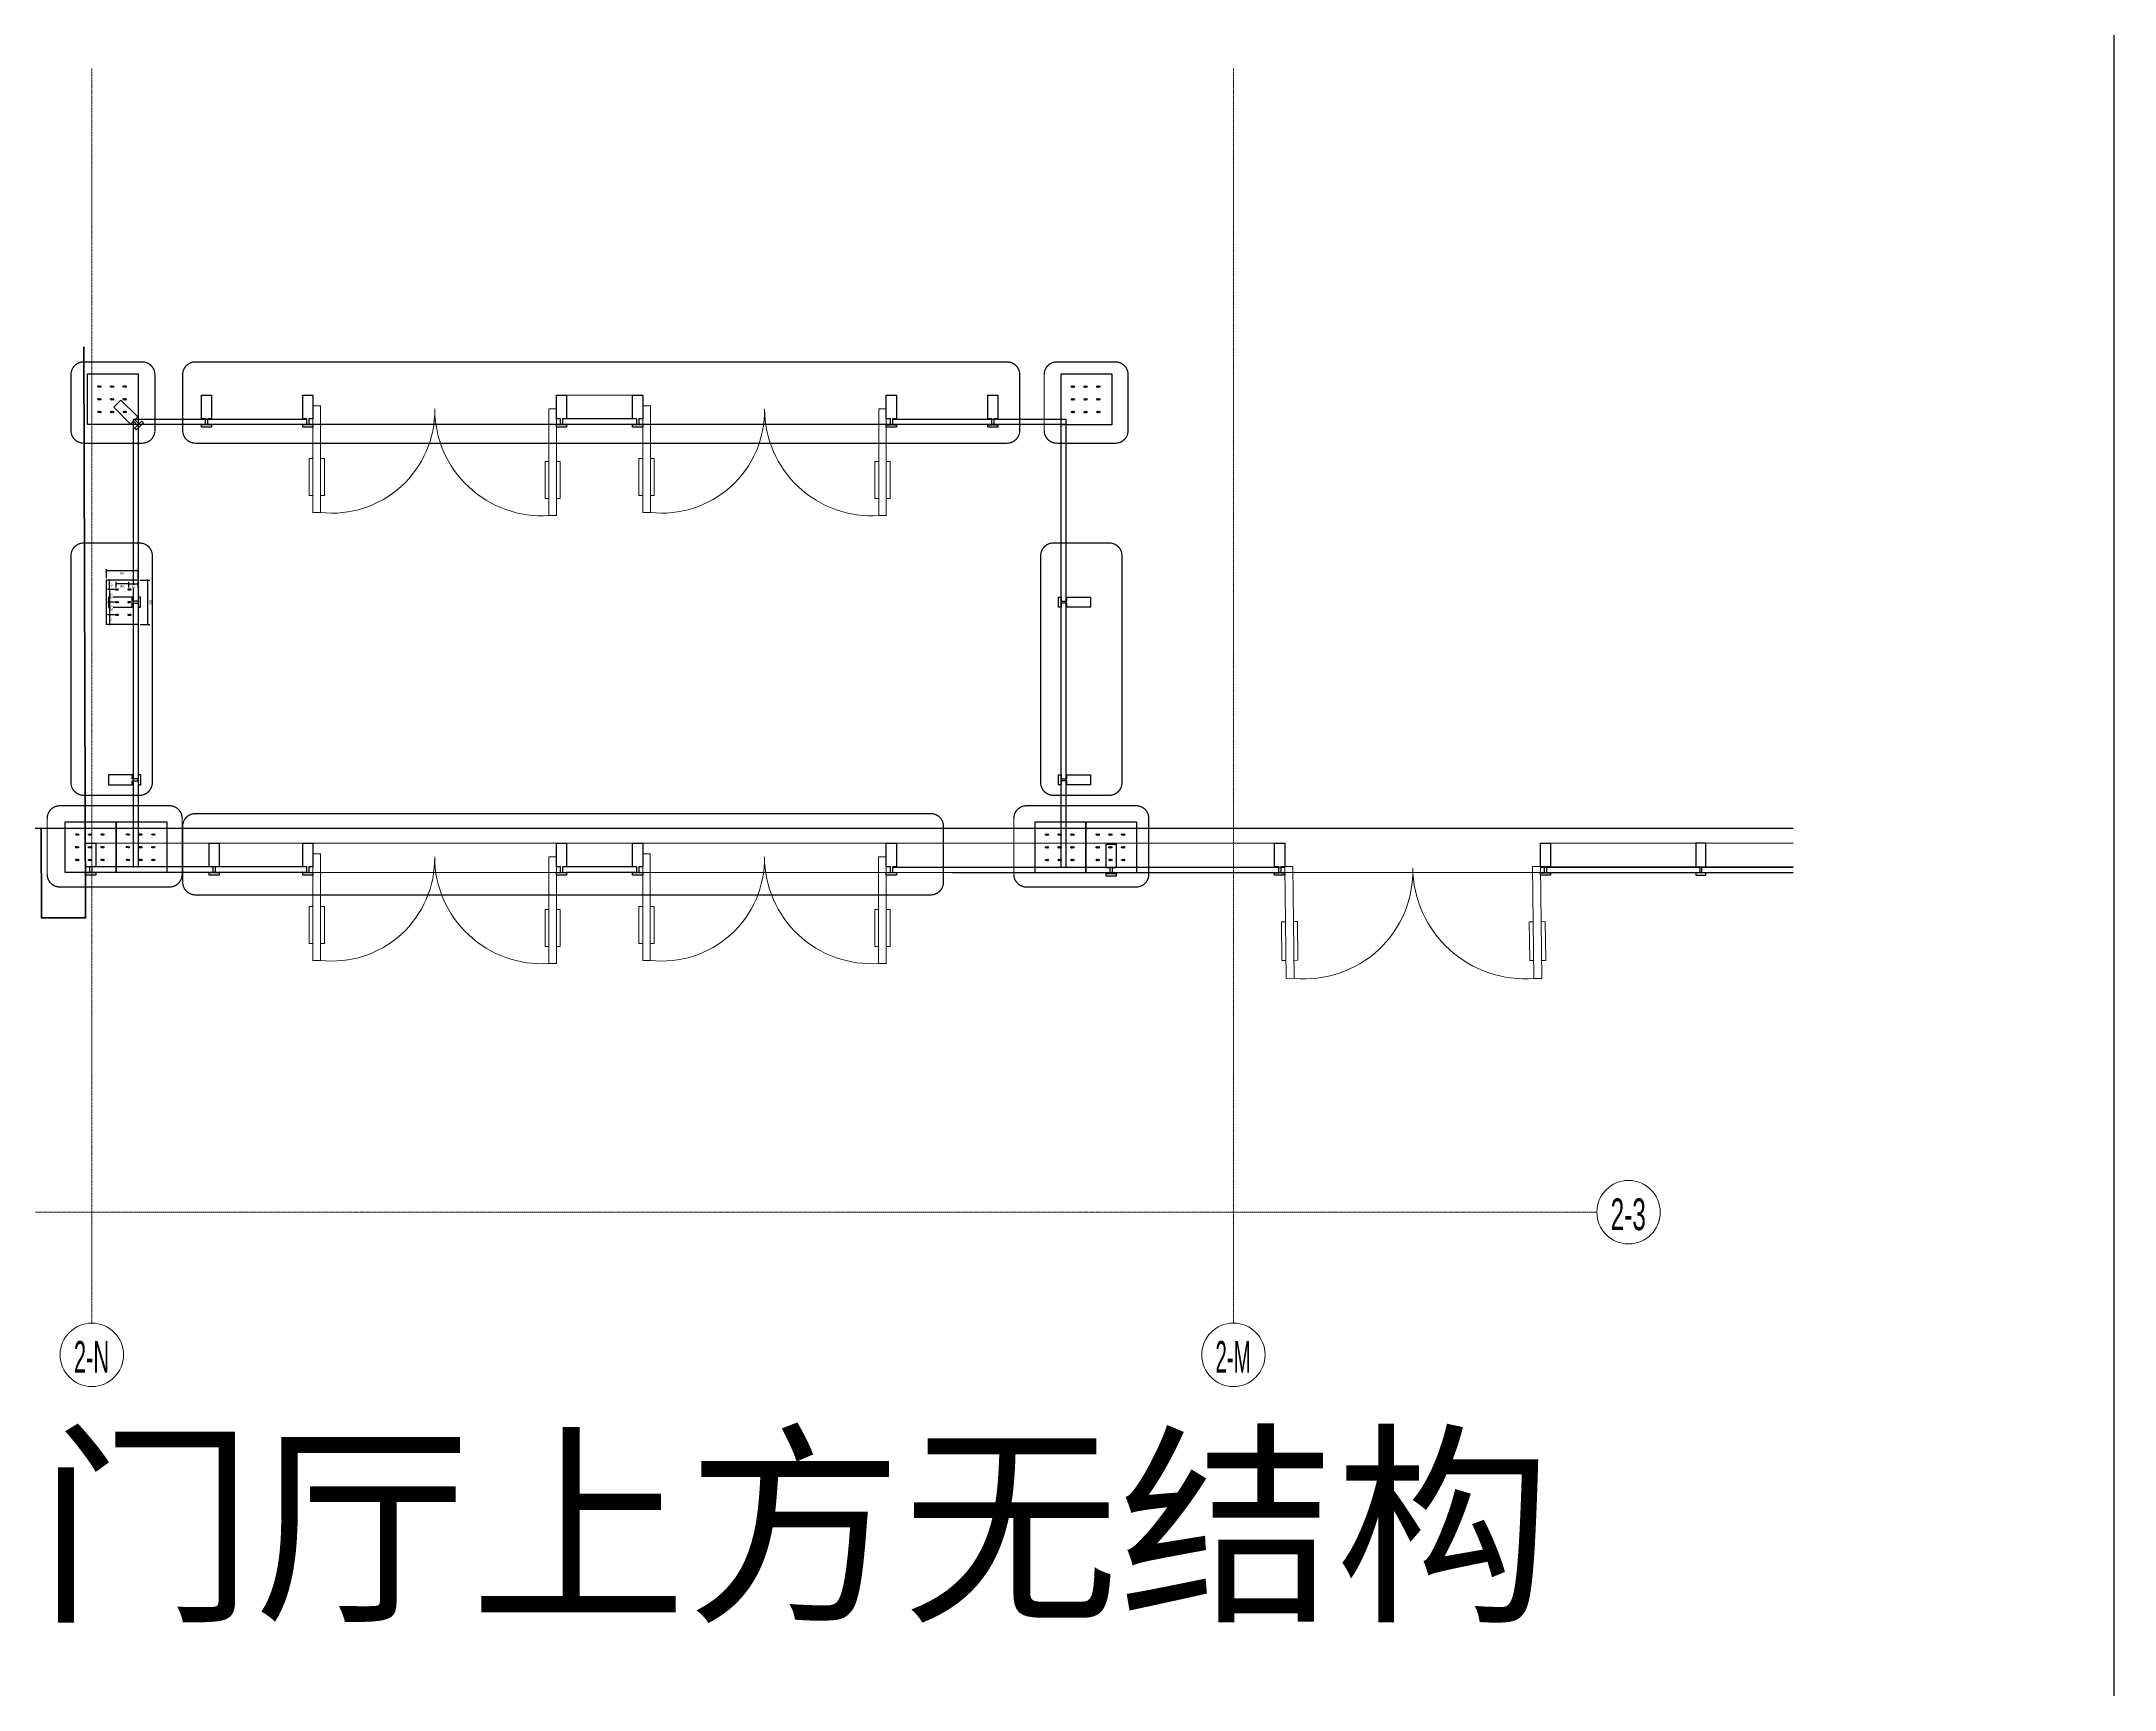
# Model space of a CAD drawing. Header units: millimetres. Extents: x 0 to 119933, y -45162 to 41221.
# Drawn here: x 36726 to 53070, y -23835 to -10845 of the extents above; entities that cross this region are included whole.
import ezdxf
from ezdxf.enums import TextEntityAlignment as Align

# ---------------------------------------------------------------- set-up
doc = ezdxf.new("R2010")
doc.units = ezdxf.units.MM
for name, pattern in [('CENTER', [2, 1.25, -0.25, 0.25, -0.25]), ('DASHDOT', [1, 0.5, -0.25, 0, -0.25]), ('HIDDEN', [0.375, 0.25, -0.125])]:
    doc.linetypes.add(name, pattern=pattern)
doc.layers.get('DEFPOINTS').update_dxf_attribs({"color": 166})
for name, color, linetype, lineweight in [('_EDO-ALUMINIUM-SECTION', 90, 'Continuous', 30), ('_EDO-ANNO-TEXT', 7, 'Continuous', 0), ('_EDO-AXES-GRID', 12, 'DASHDOT', 9), ('_EDO-SYMBOLS', 91, 'Continuous', 18), ('PX-GLAZ-F1$0$PX-GLAZ-F1$0$_EDO-ALUMINIUM-SECTION', 90, 'Continuous', 30), ('PX-GLAZ-F1$0$PX-GLAZ-F1$0$_EDO-ALUMINIUM-VIEW', 94, 'Continuous', 18), ('PX-GLAZ-F1$0$PX-GLAZ-F1$0$_EDO-GLASS-SECTION', 130, 'Continuous', 30), ('PX-GLAZ-F1$0$PX-GLAZ-F1$0$WINDOW', 4, 'Continuous', 5), ('PX-GLAZ-F1$0$PX-GLAZ-F2$0$_EDO-ALUMINIUM-SECTION', 90, 'Continuous', 30), ('RFR-SYMBOLS', 91, 'Continuous', 18)]:
    doc.layers.add(name, color=color, linetype=linetype, lineweight=lineweight)
for name, color, linetype in [('AXIS_TEXT', 4, 'Continuous'), ('F_STEL', 3, 'Continuous'), ('PX-GLAZ-F1$0$PX-GLAZ-F1$0$PX-GLAZ-F1$0$PX-GLAZ-F1$0$幕墙线', 104, 'Continuous'), ('PX-GLAZ-F1$0$PX-GLAZ-F1$0$PX-GLAZ-F1$0$板边线', 36, 'Continuous')]:
    doc.layers.add(name, color=color, linetype=linetype)
doc.styles.add('Arial', font='arial.ttf')
doc.styles.add('COMPLEX', font='COMPLEX')
doc.styles.get("Standard").update_dxf_attribs({"font": 'arial.ttf'})
doc.dimstyles.new('10x of Arup4', dxfattribs={"dimscale": 10, "dimtxt": 1.7, "dimasz": 1, "dimexe": 1.5, "dimexo": 1.5, "dimgap": 1, "dimtad": 1, "dimdec": 1, "dimdsep": 46, "dimtxsty": 'Arial', "dimblk": 'OBLIQUE', "dimcen": 0, "dimclrd": 1, "dimclre": 1, "dimclrt": 7, "dimadec": 0, "dimazin": 0, "dimtfac": 1, "dimtdec": 1, "dimtix": 1, "dimtofl": 0, "dimtmove": 2, "dimatfit": 3, "dimfxl": 5, "dimtfill": 1, "dimtolj": 1, "dimtzin": 0, "dimlwd": -1, "dimlwe": -1, "dimarcsym": 0})

# ---------------------------------------------------------------- blocks, each defined once
blk = doc.blocks.new('_AXISO')
at = {"layer": '_EDO-SYMBOLS', "linetype": 'ByBlock'}
blk.add_circle((0, 0), 0.5, dxfattribs=at)
at = {"layer": '_EDO-ANNO-TEXT', "style": 'COMPLEX', "width": 1.041667}
blk.add_attdef('A', text='', height=0.56, dxfattribs=at).set_placement((-0.25, -0.28), (0.25, -0.28), align=Align.FIT)
blk = doc.blocks.new('RFR-SSL-TAG')
at = {"layer": 'RFR-SYMBOLS'}
h = blk.add_hatch(color=256, dxfattribs=at)
h.paths.add_polyline_path([(0, 3), (0, 0), (3, 0, 0.414214)])
h.paths.add_polyline_path([(0, -3), (0, 0), (-3, 0, 0.414214)])
at = {"layer": 'RFR-SYMBOLS', "extrusion": (0, 0, -1)}
for p, q in [((-4, 0), (4, 0)), ((0, -4), (0, 4))]:
    blk.add_line(p, q, dxfattribs=at)
blk.add_circle((0, 0), 2.5, dxfattribs=at)
blk = doc.blocks.new('PX-GLAZ-F1$0$PX-GLAZ-F1$0$标准块')
at = {"layer": '_EDO-ALUMINIUM-SECTION', "extrusion": (-0.001776, -0.000735612, 0.999998), "elevation": 0}
blk.add_lwpolyline([(8, -46), (40, -46), (40, -233), (-40, -233), (-40, -46), (-8, -46), (-8, 0), (-40, 0), (-40, 20), (40, 20), (40, 0), (8, 0)], close=True, dxfattribs=at)
at = {"layer": '_EDO-SYMBOLS', "extrusion": (0.00073556, -0.001776, -0.999998), "zscale": -0.9999999999999998, "rotation": 179.9896567983928}
blk.add_blockref('RFR-SSL-TAG', (0, 0), dxfattribs=at)
blk = doc.blocks.new('PX-GLAZ-F1$0$PX-GLAZ-F1$0$$DorLib2D$00000011')
for p, q in [((-0.5333, 0.4576), (-0.5333, -0.009)), ((-0.5333, 0.4576), (-0.5, 0.4576)), ((-0.5, 0.4576), (-0.5, -0.009)), ((0.5001, 0.4709), (0.5001, 0.0042)), ((0.5334, 0.4709), (0.5001, 0.4709)), ((0.5334, 0.4709), (0.5334, 0.0042)), ((-0.55, 0.3829), (-0.5333, 0.3829)), ((-0.4833, 0.3829), (-0.5, 0.3829)), ((0.4834, 0.3962), (0.5001, 0.3962)), ((0.5501, 0.3962), (0.5334, 0.3962)), ((-0.55, 0.2213), (-0.5333, 0.2213)), ((-0.4833, 0.2213), (-0.5, 0.2213)), ((0.4834, 0.2346), (0.5001, 0.2346)), ((0.5501, 0.2346), (0.5334, 0.2346)), ((0.5334, 0.0042), (0.5001, 0.0042)), ((-0.5333, -0.009), (-0.5, -0.009))]:
    blk.add_line(p, q)
at = {"lineweight": 13}
for p, q in [((-0.55, 0.3829), (-0.55, 0.2213)), ((-0.4833, 0.3829), (-0.4833, 0.2213)), ((0.4834, 0.3962), (0.4834, 0.2346)), ((0.5501, 0.3962), (0.5501, 0.2346))]:
    blk.add_line(p, q, dxfattribs=at)
for centre, radius, start, end in [((-0.4495, 0.0109, 0.0012), 0.4496, 359.14966, 96.44547), ((0.4685, 0.0035), 0.4685, 86.13105, 179.90772)]:
    blk.add_arc(centre, radius, start, end, dxfattribs=at)
blk = doc.blocks.new('A$C5d56110d')
at = {"layer": 'F_STEL'}
blk.add_lwpolyline([(0, 0), (400, 0), (400, -400), (0, -400)], close=True, dxfattribs=at)
at = {"layer": 'F_STEL', "color": 8, "linetype": 'HIDDEN'}
for centre in [(88, -100), (188, -100), (288, -100), (88, -200), (88, -300), (188, -200), (188, -300), (288, -200), (288, -300)]:
    blk.add_circle(centre, 6, dxfattribs=at)
at = {"layer": 'F_STEL'}
for centre in [(100, -100), (200, -100), (300, -100), (100, -200), (100, -300), (200, -200), (200, -300), (300, -200), (300, -300)]:
    blk.add_circle(centre, 6, dxfattribs=at)
blk = doc.blocks.new('_OBLIQUE')
at = {"color": 0, "linetype": 'ByBlock'}
blk.add_line((-0.5, -0.5), (0.5, 0.5), dxfattribs=at)
blk = doc.blocks.new('*D424')
at = {"color": 1, "linetype": 'Continuous', "transparency": 16777216}
for p, q in [((71024, -5763), (70947, -5763)), ((70962, -5763), (70962, -6113)), ((71024, -6113), (70947, -6113))]:
    blk.add_line(p, q, dxfattribs=at)
at = {"layer": 'DEFPOINTS', "color": 0, "transparency": 16777216}
for p in [(71039, -5763, 49429), (70962, -6113), (71039, -6113, 49429)]:
    blk.add_point(p, dxfattribs=at)
at = {"color": 1, "transparency": 16777216, "xscale": 10, "yscale": 10, "zscale": 10}
for p, rotation in [((70962, -5763), 90), ((70962, -6113), 270)]:
    blk.add_blockref('_OBLIQUE', p, dxfattribs=dict(at, rotation=rotation))
at = {"color": 7, "transparency": 16777216, "insert": (70944, -5938), "char_height": 17, "attachment_point": 5, "rotation": 90, "style": 'Arial', "bg_fill": 3, "box_fill_scale": 1.1, "bg_fill_color": 256, "bg_fill_true_color": 13158600, "bg_fill_transparency": 0}
blk.add_mtext('\\A1;350', dxfattribs=at)
blk = doc.blocks.new('*D425')
at = {"color": 1, "linetype": 'Continuous', "transparency": 16777216}
for p, q in [((71039, -6128), (71039, -6200)), ((71039, -6185), (71289, -6185)), ((71289, -6128), (71289, -6200))]:
    blk.add_line(p, q, dxfattribs=at)
at = {"layer": 'DEFPOINTS', "color": 0, "transparency": 16777216}
for p in [(71039, -6113, 49429), (71289, -6113, 49429), (71289, -6185)]:
    blk.add_point(p, dxfattribs=at)
at = {"color": 1, "transparency": 16777216, "xscale": 10, "yscale": 10, "zscale": 10, "rotation": 180}
blk.add_blockref('_OBLIQUE', (71039, -6185), dxfattribs=at)
at = {"color": 1, "transparency": 16777216, "xscale": 10, "yscale": 10, "zscale": 10}
blk.add_blockref('_OBLIQUE', (71289, -6185), dxfattribs=at)
at = {"color": 7, "transparency": 16777216, "insert": (71164, -6166), "char_height": 17, "attachment_point": 5, "style": 'Arial', "bg_fill": 3, "box_fill_scale": 1.1, "bg_fill_color": 256, "bg_fill_true_color": 13158600, "bg_fill_transparency": 0}
blk.add_mtext('\\A1;250', dxfattribs=at)
blk = doc.blocks.new('*D426')
at = {"color": 1, "linetype": 'Continuous', "transparency": 16777216}
for p, q in [((71229, -5938), (71281, -5938)), ((71229, -6038), (71281, -6038)), ((71266, -6038), (71266, -5938))]:
    blk.add_line(p, q, dxfattribs=at)
at = {"color": 1, "transparency": 16777216, "xscale": 10, "yscale": 10, "zscale": 10}
for p, rotation in [((71266, -5938), 90), ((71266, -6038), 270)]:
    blk.add_blockref('_OBLIQUE', p, dxfattribs=dict(at, rotation=rotation))
at = {"color": 7, "transparency": 16777216, "insert": (71248, -5988), "char_height": 17, "attachment_point": 5, "rotation": 90, "style": 'Arial', "bg_fill": 3, "box_fill_scale": 1.1, "bg_fill_color": 256, "bg_fill_true_color": 13158600, "bg_fill_transparency": 0}
blk.add_mtext('\\A1;100', dxfattribs=at)
at = {"layer": 'DEFPOINTS', "color": 0, "transparency": 16777216}
for p in [(71214, -5938, 49429), (71214, -6038, 49429), (71266, -5938)]:
    blk.add_point(p, dxfattribs=at)
blk = doc.blocks.new('*D427')
at = {"color": 1, "linetype": 'Continuous', "transparency": 16777216}
for p, q in [((71229, -5838), (71281, -5838)), ((71266, -5938), (71266, -5838)), ((71229, -5938), (71281, -5938))]:
    blk.add_line(p, q, dxfattribs=at)
at = {"color": 1, "transparency": 16777216, "xscale": 10, "yscale": 10, "zscale": 10}
for p, rotation in [((71266, -5838), 90), ((71266, -5938), 270)]:
    blk.add_blockref('_OBLIQUE', p, dxfattribs=dict(at, rotation=rotation))
at = {"color": 7, "transparency": 16777216, "insert": (71248, -5888), "char_height": 17, "attachment_point": 5, "rotation": 90, "style": 'Arial', "bg_fill": 3, "box_fill_scale": 1.1, "bg_fill_color": 256, "bg_fill_true_color": 13158600, "bg_fill_transparency": 0}
blk.add_mtext('\\A1;100', dxfattribs=at)
at = {"layer": 'DEFPOINTS', "color": 0, "transparency": 16777216}
for p in [(71214, -5838, 49429), (71266, -5838), (71214, -5938, 49429)]:
    blk.add_point(p, dxfattribs=at)
blk = doc.blocks.new('*D428')
at = {"color": 1, "linetype": 'Continuous', "transparency": 16777216}
for p, q in [((71229, -5763), (71281, -5763)), ((71229, -5838), (71281, -5838)), ((71266, -5838), (71266, -5763))]:
    blk.add_line(p, q, dxfattribs=at)
at = {"color": 1, "transparency": 16777216, "xscale": 10, "yscale": 10, "zscale": 10}
for p, rotation in [((71266, -5763), 90), ((71266, -5838), 270)]:
    blk.add_blockref('_OBLIQUE', p, dxfattribs=dict(at, rotation=rotation))
at = {"color": 7, "transparency": 16777216, "insert": (71248, -5801), "char_height": 17, "attachment_point": 5, "rotation": 90, "style": 'Arial', "bg_fill": 3, "box_fill_scale": 1.1, "bg_fill_color": 256, "bg_fill_true_color": 13158600, "bg_fill_transparency": 0}
blk.add_mtext('\\A1;75', dxfattribs=at)
at = {"layer": 'DEFPOINTS', "color": 0, "transparency": 16777216}
for p in [(71214, -5763, 49429), (71214, -5838, 49429), (71266, -5763)]:
    blk.add_point(p, dxfattribs=at)
blk = doc.blocks.new('*D429')
at = {"color": 1, "linetype": 'Continuous', "transparency": 16777216}
for p, q in [((71229, -6038), (71281, -6038)), ((71266, -6038), (71266, -6113)), ((71229, -6113), (71281, -6113))]:
    blk.add_line(p, q, dxfattribs=at)
at = {"color": 1, "transparency": 16777216, "xscale": 10, "yscale": 10, "zscale": 10}
for p, rotation in [((71266, -6038), 90), ((71266, -6113), 270)]:
    blk.add_blockref('_OBLIQUE', p, dxfattribs=dict(at, rotation=rotation))
at = {"color": 7, "transparency": 16777216, "insert": (71248, -6076), "char_height": 17, "attachment_point": 5, "rotation": 90, "style": 'Arial', "bg_fill": 3, "box_fill_scale": 1.1, "bg_fill_color": 256, "bg_fill_true_color": 13158600, "bg_fill_transparency": 0}
blk.add_mtext('\\A1;75', dxfattribs=at)
at = {"layer": 'DEFPOINTS', "color": 0, "transparency": 16777216}
for p in [(71214, -6038, 49429), (71214, -6113, 49429), (71266, -6113)]:
    blk.add_point(p, dxfattribs=at)
blk = doc.blocks.new('*D430')
at = {"color": 1, "linetype": 'Continuous', "transparency": 16777216}
for p, q in [((71039, -6053), (71039, -6098)), ((71114, -6083), (71039, -6083)), ((71114, -6053), (71114, -6098))]:
    blk.add_line(p, q, dxfattribs=at)
at = {"color": 1, "transparency": 16777216, "xscale": 10, "yscale": 10, "zscale": 10, "rotation": 180}
blk.add_blockref('_OBLIQUE', (71039, -6083), dxfattribs=at)
at = {"color": 1, "transparency": 16777216, "xscale": 10, "yscale": 10, "zscale": 10}
blk.add_blockref('_OBLIQUE', (71114, -6083), dxfattribs=at)
at = {"color": 7, "transparency": 16777216, "insert": (71076, -6064), "char_height": 17, "attachment_point": 5, "style": 'Arial', "bg_fill": 3, "box_fill_scale": 1.1, "bg_fill_color": 256, "bg_fill_true_color": 13158600, "bg_fill_transparency": 0}
blk.add_mtext('\\A1;75', dxfattribs=at)
at = {"layer": 'DEFPOINTS', "color": 0, "transparency": 16777216}
for p in [(71039, -6038, 49429), (71114, -6038, 49429), (71039, -6083)]:
    blk.add_point(p, dxfattribs=at)
blk = doc.blocks.new('*D431')
at = {"color": 1, "linetype": 'Continuous', "transparency": 16777216}
for p, q in [((71114, -6053), (71114, -6098)), ((71114, -6083), (71214, -6083)), ((71214, -6053), (71214, -6098))]:
    blk.add_line(p, q, dxfattribs=at)
at = {"color": 1, "transparency": 16777216, "xscale": 10, "yscale": 10, "zscale": 10, "rotation": 180}
blk.add_blockref('_OBLIQUE', (71114, -6083), dxfattribs=at)
at = {"color": 1, "transparency": 16777216, "xscale": 10, "yscale": 10, "zscale": 10}
blk.add_blockref('_OBLIQUE', (71214, -6083), dxfattribs=at)
at = {"color": 7, "transparency": 16777216, "insert": (71164, -6064), "char_height": 17, "attachment_point": 5, "style": 'Arial', "bg_fill": 3, "box_fill_scale": 1.1, "bg_fill_color": 256, "bg_fill_true_color": 13158600, "bg_fill_transparency": 0}
blk.add_mtext('\\A1;100', dxfattribs=at)
at = {"layer": 'DEFPOINTS', "color": 0, "transparency": 16777216}
for p in [(71114, -6038, 49429), (71214, -6038, 49429), (71214, -6083)]:
    blk.add_point(p, dxfattribs=at)
blk = doc.blocks.new('A$C53b1911e')
at = {"layer": 'F_STEL'}
blk.add_lwpolyline([(0, 175), (250, 175), (250, -175), (0, -175)], close=True, dxfattribs=at)
for centre in [(75, 100), (75, 0), (175, 100), (175, 0), (75, -100), (175, -100)]:
    blk.add_circle(centre, 6, dxfattribs=at)
dim = blk.add_linear_dim(base=(-76.55, -175, -49429.35), p1=(0, 175), p2=(0, -175), angle=90, dimstyle='10x of Arup4')
dim.commit()
dim.dimension.update_dxf_attribs({"geometry": '*D424', "text_midpoint": (-95.24, 0, -49429.35), "insert": (-71038.87, 5938.38)})
at = {"layer": 'F_STEL', "color": 8, "linetype": 'HIDDEN'}
for centre in [(63, 100), (63, 0)]:
    blk.add_circle(centre, 6, dxfattribs=at)
dim = blk.add_linear_dim(base=(250, -246.4, -49429.35), p1=(0, -175), p2=(250, -175), dimstyle='10x of Arup4')
dim.commit()
dim.dimension.update_dxf_attribs({"geometry": '*D425', "text_midpoint": (125, -227.72, -49429.35), "insert": (-71038.87, 5938.38)})
dim = blk.add_linear_dim(base=(227.52, 0, -49429.35), p1=(175, -100), p2=(175, 0), angle=90, dimstyle='10x of Arup4')
dim.commit()
dim.dimension.update_dxf_attribs({"geometry": '*D426', "text_midpoint": (208.84, -50, -49429.35), "insert": (-71038.87, 5938.38)})
dim = blk.add_linear_dim(base=(0, -144.4, -49429.35), p1=(75, -100), p2=(0, -100), dimstyle='10x of Arup4')
dim.commit()
dim.dimension.update_dxf_attribs({"geometry": '*D430', "text_midpoint": (37.5, -125.75, -49429.35), "insert": (-71038.87, 5938.38)})
for base, p1, p2, picture, middle in [((227.52, 100, -49429.35), (175, 0), (175, 100), '*D427', (208.84, 50, -49429.35)), ((227.52, -175, -49429.35), (175, -100), (175, -175), '*D429', (208.88, -137.5, -49429.35))]:
    dim = blk.add_linear_dim(base=base, p1=p1, p2=p2, angle=90, dimstyle='10x of Arup4')
    dim.commit()
    dim.dimension.update_dxf_attribs({"geometry": picture, "text_midpoint": middle, "insert": (-71038.87, 5938.38)})
blk.add_circle((163, 0), 6, dxfattribs=at)
dim = blk.add_linear_dim(base=(227.52, 175, -49429.35), p1=(175, 100), p2=(174.69, 175), angle=90, dimstyle='10x of Arup4')
dim.commit()
dim.dimension.update_dxf_attribs({"geometry": '*D428', "text_midpoint": (208.88, 137.5, -49429.35), "insert": (-71038.87, 5938.38)})
dim = blk.add_linear_dim(base=(175, -144.4, -49429.35), p1=(75, -100), p2=(175, -100), dimstyle='10x of Arup4')
dim.commit()
dim.dimension.update_dxf_attribs({"geometry": '*D431', "text_midpoint": (125, -125.72, -49429.35), "insert": (-71038.87, 5938.38)})
for centre in [(163, 100), (63, -100), (163, -100)]:
    blk.add_circle(centre, 6, dxfattribs=at)

msp = doc.modelspace()

# ---------------------------------------------------------------- linework, layer by layer
at = {"layer": '_EDO-AXES-GRID'}
for p, q in [((37123.54, -11057.8), (37123.54, -20946.93)), ((46123.54, -11057.8), (46123.54, -20946.93)), ((48988.59, -20072.81), (35572.9, -20072.81))]:
    msp.add_line(p, q, dxfattribs=at)
at = {"layer": 'DEFPOINTS', "color": 2, "linetype": 'CENTER', "ltscale": 100, "const_width": 10}
msp.add_lwpolyline([(53065.07, -2513.56), (53065.07, -45157.12)], dxfattribs=at)
at = {"layer": 'DEFPOINTS', "color": 6, "linetype": 'CENTER', "ltscale": 100, "const_width": 10, "elevation": -6.94}
for points in [[(37059.05, -13370.2), (37520.47, -13370.2, -0.41421356), (37620.47, -13470.2), (37620.47, -13911.23, -0.41421356), (37520.47, -14011.23), (37059.05, -14011.23, -0.41421356), (36959.05, -13911.23), (36959.05, -13470.2, -0.41421356)], [(44731.52, -13370.2), (45192.94, -13370.2, -0.41421356), (45292.94, -13470.2), (45292.94, -13911.23, -0.41421356), (45192.94, -14011.23), (44731.52, -14011.23, -0.41421356), (44631.52, -13911.23), (44631.52, -13470.2, -0.41421356)]]:
    msp.add_lwpolyline(points, format="xyb", close=True, dxfattribs=at)
at = {"layer": 'DEFPOINTS', "color": 3, "linetype": 'CENTER', "ltscale": 100, "const_width": 10, "elevation": -6.94}
for points in [[(37939.81, -13370.2), (44338.65, -13370.2, -0.41421356), (44438.65, -13470.2), (44438.65, -13911.23, -0.41421356), (44338.65, -14011.23), (37939.81, -14011.23, -0.41421356), (37839.81, -13911.23), (37839.81, -13470.2, -0.41421356)], [(37600.08, -14897.78), (37600.08, -16686.72, -0.41421356), (37500.08, -16786.72), (37059.05, -16786.72, -0.41421356), (36959.05, -16686.72), (36959.05, -14897.78, -0.41421356), (37059.05, -14797.78), (37500.08, -14797.78, -0.41421356)], [(45245.07, -14897.78), (45245.07, -16686.72, -0.41421356), (45145.07, -16786.72), (44704.04, -16786.72, -0.41421356), (44604.04, -16686.72), (44604.04, -14897.78, -0.41421356), (44704.04, -14797.78), (45145.07, -14797.78, -0.41421356)], [(37939.81, -16930.74), (43737.26, -16930.74, -0.41421356), (43837.26, -17030.74), (43837.26, -17471.77, -0.41421356), (43737.26, -17571.77), (37939.81, -17571.77, -0.41421356), (37839.81, -17471.77), (37839.81, -17030.74, -0.41421356)]]:
    msp.add_lwpolyline(points, format="xyb", close=True, dxfattribs=at)
at = {"layer": 'DEFPOINTS', "color": 1, "linetype": 'CENTER', "ltscale": 100, "const_width": 10, "elevation": -6.94}
for points in [[(36871.5, -16868.68), (37735.47, -16868.68, -0.41421356), (37835.47, -16968.68), (37835.47, -17409.7, -0.41421356), (37735.47, -17509.7), (36871.5, -17509.7, -0.41421356), (36771.5, -17409.7), (36771.5, -16968.68, -0.41421356)], [(44492.34, -16868.68), (45356.31, -16868.68, -0.41421356), (45456.31, -16968.68), (45456.31, -17409.7, -0.41421356), (45356.31, -17509.7), (44492.34, -17509.7, -0.41421356), (44392.34, -17409.7), (44392.34, -16968.68, -0.41421356)]]:
    msp.add_lwpolyline(points, format="xyb", close=True, dxfattribs=at)
at = {"layer": 'PX-GLAZ-F1$0$PX-GLAZ-F1$0$_EDO-ALUMINIUM-VIEW', "elevation": 118.59}
msp.add_lwpolyline([(41386.85, -13631.98), (40866.85, -13631.94)], dxfattribs=at)
at = {"layer": 'PX-GLAZ-F1$0$PX-GLAZ-F1$0$_EDO-ALUMINIUM-VIEW'}
for points in [[(46528.55, -17163.6), (37154.53, -17163.43)], [(50537.62, -17163.83), (48545.05, -17163.72)], [(50537.62, -17350.83), (48545.04, -17350.72)]]:
    msp.add_lwpolyline(points, dxfattribs=at)
at = {"layer": 'PX-GLAZ-F1$0$PX-GLAZ-F1$0$_EDO-GLASS-SECTION'}
for p, q in [((37449.18, -13824.67), (37448.83, -17356.01)), ((38819.31, -13824.92, -0.09), (37449.18, -13824.67)), ((44805.8, -13825.4, 39.04), (43434.31, -13825.26, 39.04)), ((44805.8, -13864.68, 39.04), (43466.81, -13865.26, 39.04)), ((44764.41, -17356.36, 39.04), (44764.75, -13865.39, 39.04)), ((44805.45, -17356.37, 39.04), (44805.8, -13825.4, 39.04))]:
    msp.add_line(p, q, dxfattribs=at)
for points in [[(39153.33, -13864.96), (37489.17, -13864.68), (37488.83, -17356.01)], [(46339.37, -17396.51), (43434.35, -17396.31)], [(46338.87, -17356.51), (43434.36, -17356.31)], [(46528.62, -17356.6), (43908.5, -17356.45)], [(46529.12, -17396.6), (43908.5, -17396.45)], [(50537.62, -17356.82), (48545.11, -17356.71)], [(50537.62, -17396.82), (48545.62, -17396.71)]]:
    msp.add_lwpolyline(points, dxfattribs=at)
for points, elevation in [([(41402.43, -13819.05), (40866.77, -13819.01)], -0.16), ([(41402.98, -13865.05), (40866.81, -13865.01)], 39.04), ([(38819.36, -17349.94), (37085.26, -17349.88)], 3074.19), ([(38819.35, -17395.93), (37096.39, -17395.88)], 3074.19), ([(41419.35, -17396.16), (40866.85, -17396.37)], 3073.61), ([(41419.36, -17350.42), (40866.86, -17350.37)], 3073.61)]:
    msp.add_lwpolyline(points, dxfattribs=dict(at, elevation=elevation))
at = {"layer": 'PX-GLAZ-F1$0$PX-GLAZ-F1$0$PX-GLAZ-F1$0$PX-GLAZ-F1$0$幕墙线'}
for p, q in [((37489.17, -13864.68, 39.04), (37488.83, -17356.01, 39.04)), ((44805.8, -13864.68, 39.04), (37489.17, -13864.68, 39.04)), ((44764.41, -17356.36, 39.04), (44764.75, -13864.7, 39.04))]:
    msp.add_line(p, q, dxfattribs=at)
msp.add_lwpolyline([(50537.62, -17396.96), (37074.28, -17395.78), (37074.24, -17754.81), (36726.89, -17755.9), (36725.32, -17399.24)], dxfattribs=at)
at = {"layer": 'PX-GLAZ-F1$0$PX-GLAZ-F1$0$PX-GLAZ-F1$0$板边线'}
msp.add_lwpolyline([(33756.75, -13252.83), (33795.06, -17045.5), (50537.62, -17046.96)], dxfattribs=at)
at = {"layer": 'PX-GLAZ-F1$0$PX-GLAZ-F2$0$_EDO-ALUMINIUM-SECTION'}
for p, q in [((36726.89, -17755.89), (36723.76, -17045.66, -5967.13)), ((36729.89, -17755.88), (36726.76, -17045.65, -5967.13))]:
    msp.add_line(p, q, dxfattribs=at)
for points in [[(37060.21, -13252.83), (37074.24, -17754.81), (36726.89, -17755.89)], [(37057.21, -13252.83), (37071.23, -17751.82), (36726.89, -17752.89)]]:
    msp.add_lwpolyline(points, dxfattribs=at)

# ---------------------------------------------------------------- block references
for p in [(37089.17, -13464.68, 39.04), (44764.75, -13465.39, 39.04), (36914.05, -16995.9, 3074.19), (37314.05, -16995.9, 3074.19), (44559.93, -16996.51, -0.53), (44959.93, -16996.51, -0.53)]:
    msp.add_blockref('A$C5d56110d', p)
at = {"layer": '_EDO-SYMBOLS'}
ref = msp.add_blockref('_AXISO', (49238.59, -20072.81), dxfattribs=dict(at, xscale=500, yscale=500, zscale=500))
ref.add_attrib('A', '2-3', dxfattribs={"layer": 'AXIS_TEXT', "color": 0, "linetype": 'ByBlock', "height": 250, "style": 'Arial', "width": 0.550561}).set_placement((49097.17, -20214.23), (49375.08, -20214.23), align=Align.FIT)
ref = msp.add_blockref('_AXISO', (37123.54, -21196.93), dxfattribs=dict(at, xscale=500, yscale=500, zscale=500))
ref.add_attrib('A', '2-N', dxfattribs={"layer": 'AXIS_TEXT', "color": 0, "linetype": 'ByBlock', "height": 250, "style": 'Arial', "width": 0.493837}).set_placement((36982.12, -21338.36), (37260.03, -21338.36), align=Align.FIT)
ref = msp.add_blockref('_AXISO', (46123.54, -21196.93), dxfattribs=dict(at, xscale=500, yscale=500, zscale=500))
ref.add_attrib('A', '2-M', dxfattribs={"layer": 'AXIS_TEXT', "color": 0, "linetype": 'ByBlock', "height": 250, "style": 'Arial', "width": 0.462053}).set_placement((45982.12, -21338.36), (46260.03, -21338.36), align=Align.FIT)
at = {"layer": 'PX-GLAZ-F1$0$PX-GLAZ-F1$0$_EDO-ALUMINIUM-SECTION', "extrusion": (-0.001776, 0.000736193, 0.999998), "rotation": 224.9891837011256}
msp.add_blockref('PX-GLAZ-F1$0$PX-GLAZ-F1$0$标准块', (37489.11, -13864.63, -76.78), dxfattribs=at)
at = {"layer": 'PX-GLAZ-F1$0$PX-GLAZ-F1$0$_EDO-ALUMINIUM-SECTION', "extrusion": (-0.000735241, 0.001776, 0.999998), "rotation": 179.9897316444857}
for p in [(38026.8, -13864.84, -52.59), (38826.8, -13864.83, -53.18), (40826.8, -13864.93, -54.65), (41426.8, -13864.99, -55.09), (37114.48, -17395.71, -58.19), (38087.43, -17395.79, -58.91), (38826.84, -17395.86, -60.03), (40826.84, -17396.03, -61.51), (41426.84, -17396.08, -61.95), (46488.48, -17396.51, -65.05), (48583.6, -17396.62, -66.62)]:
    msp.add_blockref('PX-GLAZ-F1$0$PX-GLAZ-F1$0$标准块', p, dxfattribs=at)
at = {"layer": 'PX-GLAZ-F1$0$PX-GLAZ-F1$0$_EDO-ALUMINIUM-SECTION', "extrusion": (-0.000735217, 0.001776, 0.999998), "rotation": 179.9889701361165}
for p in [(43426.8, -13865.18, -56.56), (44226.8, -13865.18, -57.15), (43426.84, -17396.25, -63.42), (45159.87, -17403.71, -64.06)]:
    msp.add_blockref('PX-GLAZ-F1$0$PX-GLAZ-F1$0$标准块', p, dxfattribs=at)
at = {"layer": 'PX-GLAZ-F1$0$PX-GLAZ-F1$0$_EDO-ALUMINIUM-SECTION', "extrusion": (-0.001776, 0.000735815, 0.999998), "xscale": -1, "rotation": 269.9905863046327}
for p in [(37487.73, -15264.41, -77.82), (37488.62, -16664.41, -78.85)]:
    msp.add_blockref('PX-GLAZ-F1$0$PX-GLAZ-F1$0$标准块', p, dxfattribs=at)
at = {"layer": 'PX-GLAZ-F1$0$PX-GLAZ-F1$0$_EDO-ALUMINIUM-SECTION', "extrusion": (0.001776, 0.000735815, 0.999998), "rotation": 90.00941369536731}
for p in [(44764.47, -15264.49, 107.32), (44764.34, -16664.49, 106.29)]:
    msp.add_blockref('PX-GLAZ-F1$0$PX-GLAZ-F1$0$标准块', p, dxfattribs=at)
at = {"layer": 'PX-GLAZ-F1$0$PX-GLAZ-F1$0$_EDO-ALUMINIUM-SECTION', "extrusion": (0.000735419, 0.001776, 0.999998), "xscale": -1, "rotation": 180}
msp.add_blockref('PX-GLAZ-F1$0$PX-GLAZ-F1$0$标准块', (49808.49, -17396.83, 5.75), dxfattribs=at)
at = {"layer": 'PX-GLAZ-F1$0$PX-GLAZ-F1$0$WINDOW'}
for p, xscale, yscale, zscale, rotation in [((39826.75, -13733.58, -39.08), -1799.891532580513, 1799.891532580514, -1799.891532580513, 180), ((42426.75, -13733.58, -39.08), -1799.891532580513, 1799.891532580514, -1799.891532580513, 180), ((39826.44, -17264.7, -78.12), -1799.891532580513, 1799.891532580514, -1799.891532580513, 180), ((42426.44, -17264.7, -78.12), -1799.891532580513, 1799.891532580514, -1799.891532580513, 180), ((47536.71, -17352.02, 0.06), -1890.139498500053, 1890.139498500053, -1890.139498500053, 180.7199608110642)]:
    msp.add_blockref('PX-GLAZ-F1$0$PX-GLAZ-F1$0$$DorLib2D$00000011', p, dxfattribs=dict(at, xscale=xscale, yscale=yscale, zscale=zscale, rotation=rotation))

# ---------------------------------------------------------------- texts
at = {"insert": (34437.46, -21922.22), "char_height": 1250, "attachment_point": 1}
msp.add_mtext_dynamic_manual_height_columns('{\\fMicrosoft YaHei|b0|i0|c134|p34;T1 门厅上方无结构}', width=14294.9874, gutter_width=6250, heights=[0], dxfattribs=at)

# ---------------------------------------------------------------- next in the draw order: block references
at = {"rotation": 180}
msp.add_blockref('A$C53b1911e', (37489.05, -15264.46, 39.04), dxfattribs=at)

doc.saveas('drawing.dxf')
